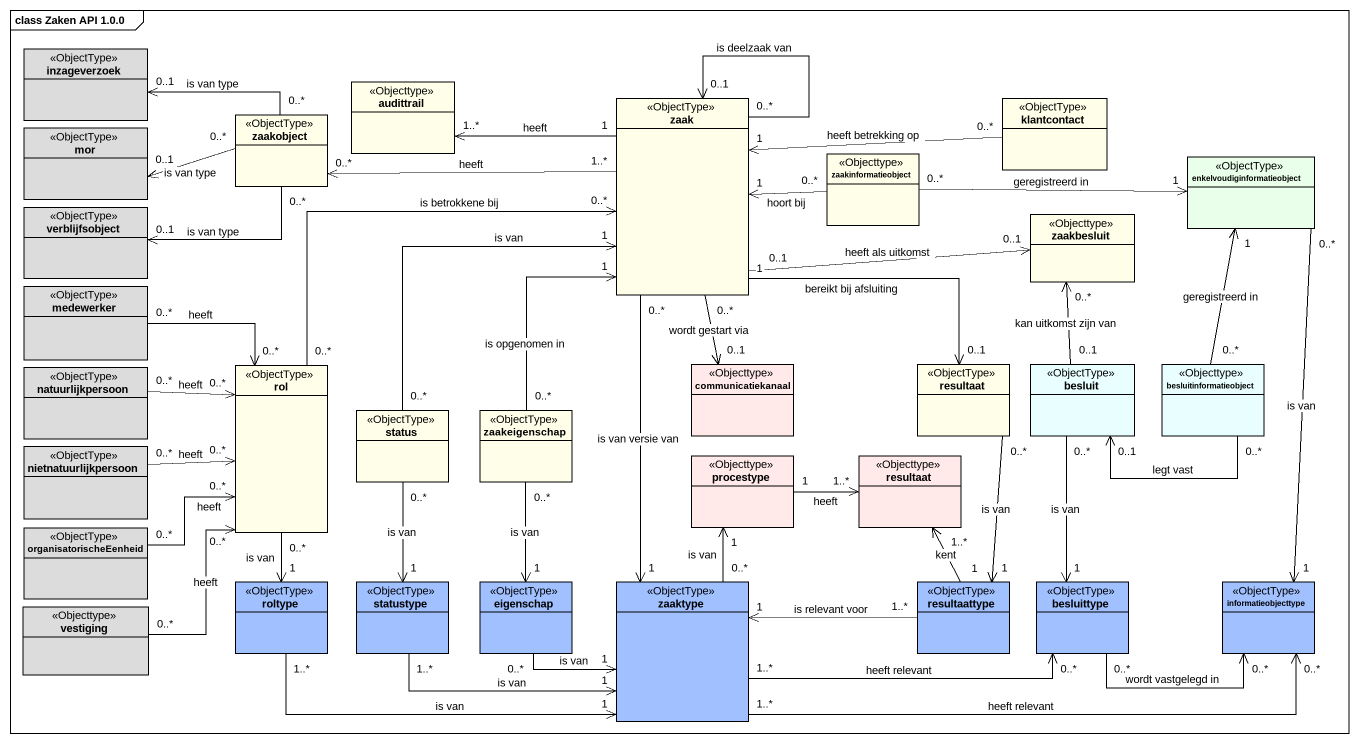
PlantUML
@startuml
mainframe class Zaken API 1.0.0
hide circle
hide empty members
class inzageverzoek <<ObjectType>> #DCDCDC
class audittrail <<Objecttype>> #FFFFE9
class zaak <<ObjectType>> #FFFFE9
class klantcontact <<ObjectType>> #FFFFE9
class mor <<ObjectType>> #DCDCDC
class zaakobject <<ObjectType>> #FFFFE9
class zaakinformatieobject <<Objecttype>> #FFFFE9
class enkelvoudiginformatieobject <<ObjectType>> #E9FFE9
class verblijfsobject <<ObjectType>> #DCDCDC
class zaakbesluit <<Objecttype>> #FFFFE9
class medewerker <<ObjectType>> #DCDCDC
class natuurlijkpersoon <<ObjectType>> #DCDCDC
class rol <<ObjectType>> #FFFFE9
class communicatiekanaal <<Objecttype>> #FFE9E9
class resultaat <<ObjectType>> #FFFFE9
class besluit <<ObjectType>> #E9FFFF
class besluitinformatieobject <<Objecttype>> #E9FFFF
class status <<ObjectType>> #FFFFE9
class zaakeigenschap <<ObjectType>> #FFFFE9
class nietnatuurlijkpersoon <<ObjectType>> #DCDCDC
class procestype <<Objecttype>> #FFE9E9
class "resultaat" as resultaat_2 <<Objecttype>> #FFE9E9
class organisatorischeEenheid <<ObjectType>> #DCDCDC
class vestiging <<Objecttype>> #DCDCDC
class roltype <<ObjectType>> #A0C0FF
class statustype <<ObjectType>> #A0C0FF
class eigenschap <<ObjectType>> #A0C0FF
class zaaktype <<ObjectType>> #A0C0FF
class resultaattype <<ObjectType>> #A0C0FF
class besluittype <<ObjectType>> #A0C0FF
class informatieobjecttype <<ObjectType>> #A0C0FF
zaak "1" -left-> "1..*" audittrail : heeft
zaak "0..*" --> "0..1" zaak : is deelzaak van
zaak "1..*" -left-> "0..*" zaakobject : heeft
zaak "1" <-right- "0..*" zaakinformatieobject : hoort bij
zaak "0..1" -right-> "0..1" zaakbesluit : heeft als uitkomst
zaak "0..*" --> "0..1" communicatiekanaal : wordt gestart via
zaak "0..*" --> "1" zaaktype : is van versie van
klantcontact "0..*" -left-> "1" zaak : heeft betrekking op
zaakobject "0..*" -left-> "0..1" inzageverzoek : is van type
zaakobject "0..*" -left-> "0..1" mor : is van type
zaakobject "0..*" -left-> "0..1" verblijfsobject : is van type
zaakinformatieobject "0..*" -right-> "1" enkelvoudiginformatieobject : geregistreerd in
enkelvoudiginformatieobject "0..*" --> "1" informatieobjecttype : is van
zaakbesluit "0..*" <-- "0..1" besluit : kan uitkomst zijn van
medewerker "0..*" --> "0..*" rol : heeft
natuurlijkpersoon "0..*" -right-> "0..*" rol : heeft
rol "0..*" -up-> "0..*" zaak : is betrokkene bij
rol "0..*" --> "1" roltype : is van
resultaat "0..1" <-up- "1" zaak : bereikt bij afsluiting
resultaat "0..*" --> "1" resultaattype : is van
besluit "0..1" <-right- "0..*" besluitinformatieobject : legt vast
besluit "0..*" --> "1" besluittype : is van
besluitinformatieobject "0..*" -up-> "1" enkelvoudiginformatieobject : geregistreerd in
status "0..*" -up-> "1" zaak : is van
status "0..*" --> "1" statustype : is van
zaakeigenschap "0..*" -up-> "1" zaak : is opgenomen in
nietnatuurlijkpersoon "0..*" -right-> "0..*" rol : heeft
procestype "1" -right-> "1..*" resultaat_2 : heeft
organisatorischeEenheid "0..*" -right-> "0..*" rol : heeft
vestiging "0..*" -up-> "0..*" rol : heeft
roltype "1..*" -right-> "1" zaaktype : is van
statustype "1..*" -right-> "1" zaaktype : is van
eigenschap "1" <-up- "0..*" zaakeigenschap : is van
eigenschap "0..*" -right-> "1" zaaktype : is van
zaaktype "0..*" -up-> "1" procestype : is van
zaaktype "1..*" -right-> "0..*" besluittype : heeft relevant
zaaktype "1..*" -right-> "0..*" informatieobjecttype : heeft relevant
resultaattype "1" -up-> "1..*" resultaat_2 : kent
resultaattype "1..*" -left-> "1" zaaktype : is relevant voor
besluittype "0..*" -right-> "0..*" informatieobjecttype : wordt vastgelegd in
@enduml
